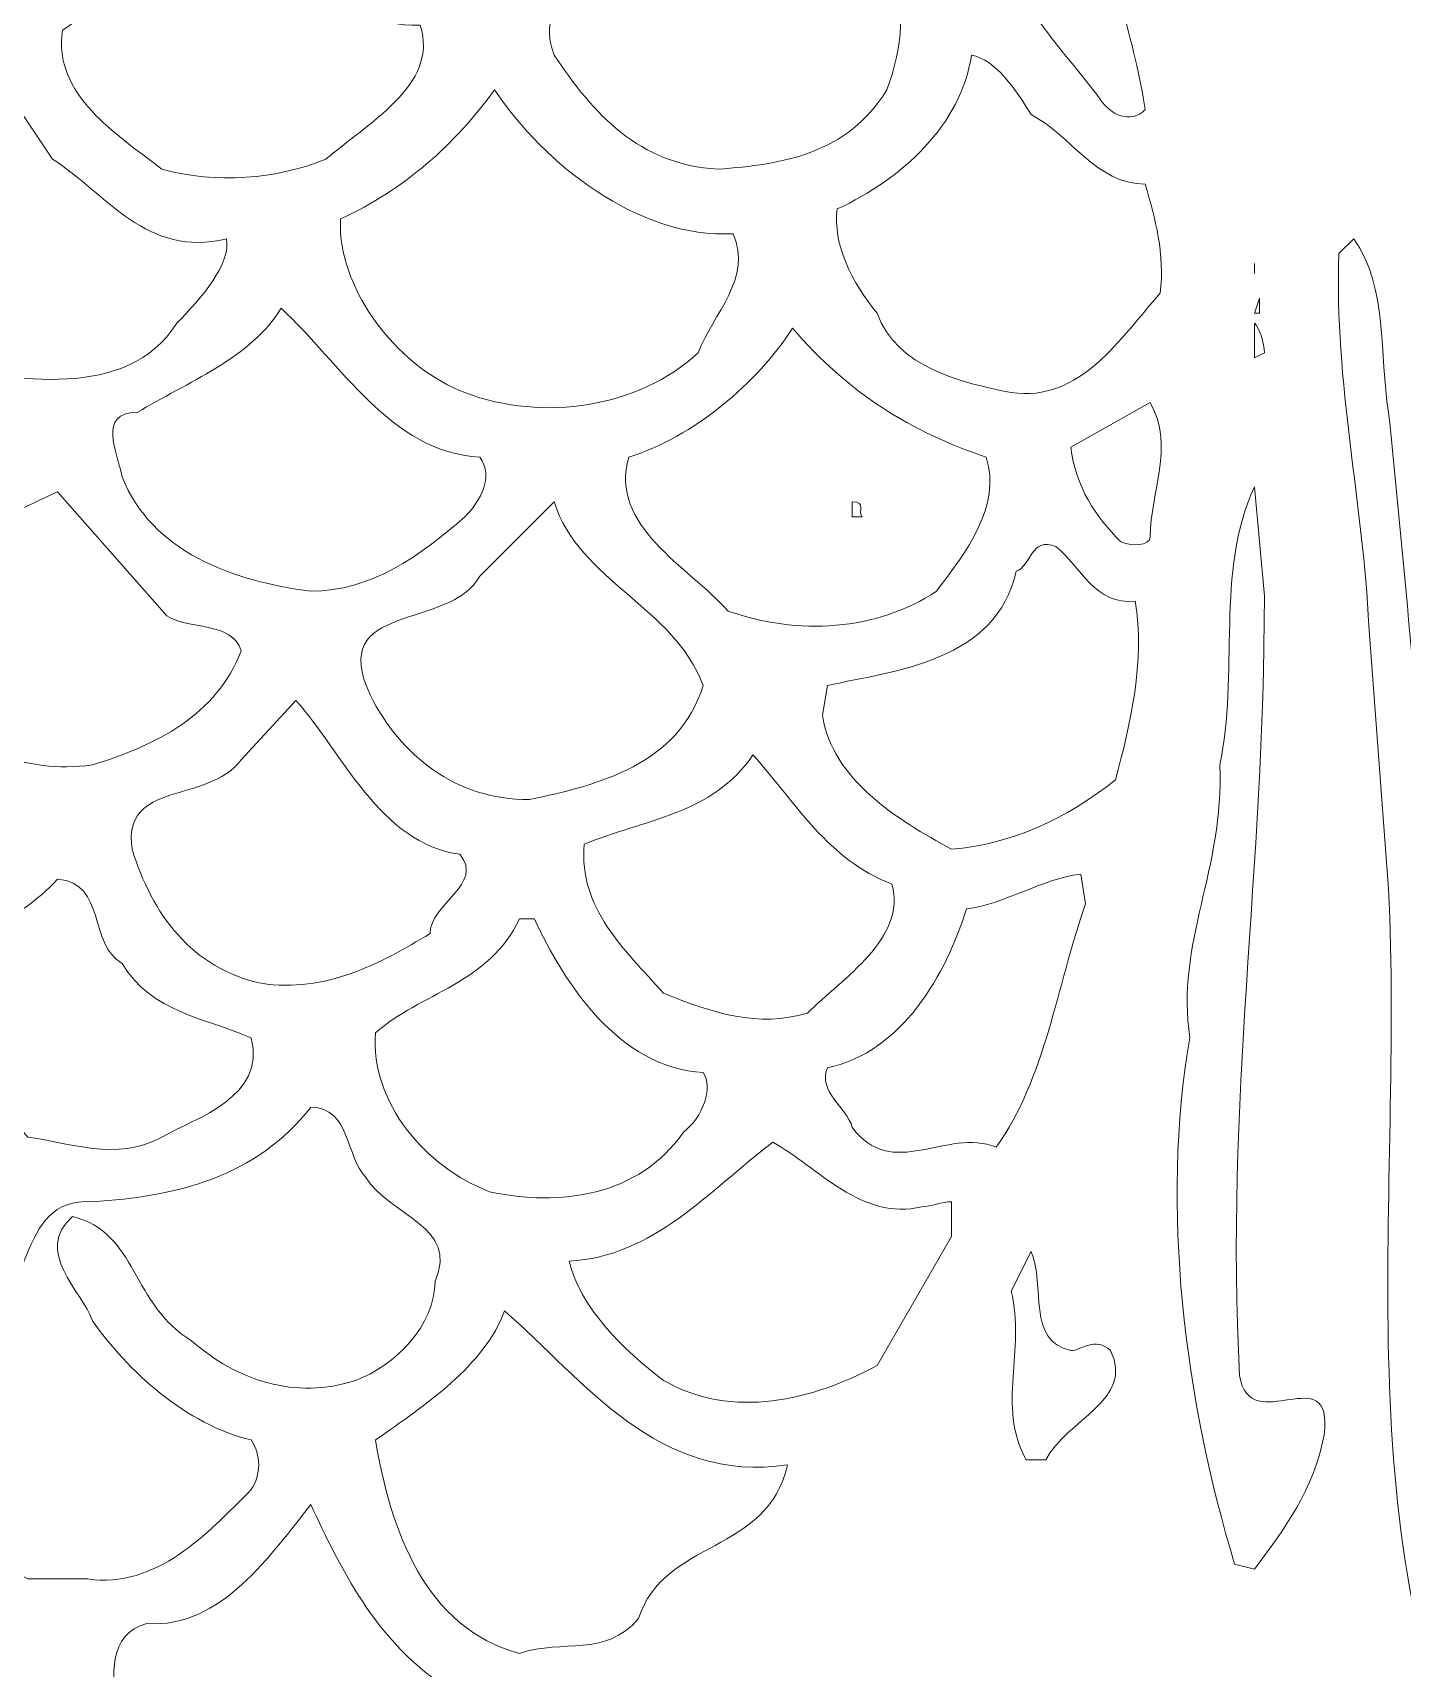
# Model space of a CAD drawing. Header units: centimetres. Extents: x -6 to 0.7, y -0.4 to 10.3.
# Drawn here: x -2.509 to -1.528, y 5.004 to 6.177 of the extents above; entities that cross this region are included whole.
import ezdxf

# ---------------------------------------------------------------- set-up
doc = ezdxf.new("R2010")
doc.units = ezdxf.units.CM
doc.header["$MEASUREMENT"] = 0
doc.layers.add('layer 1', color=7, linetype='Continuous')

msp = doc.modelspace()

# ---------------------------------------------------------------- linework, layer by layer
at = {"layer": 'layer 1', "color": 22, "lineweight": 9}
for points, knots in [([(-1.89359, 6.22487), (-1.88291, 6.19996), (-1.88647, 6.16436), (-1.89715, 6.13589), (-1.89715, 6.13589), (-1.92562, 6.08962), (-1.97189, 6.08249), (-2.01817, 6.07893), (-2.01817, 6.07893), (-2.07512, 6.08249), (-2.10716, 6.11809), (-2.13563, 6.1608), (-2.13563, 6.1608), (-2.15699, 6.21776), (-2.07156, 6.21776), (-2.05376, 6.25691), (-2.05376, 6.25691), (-2.05376, 6.25691), (-2.03241, 6.29963), (-2.03241, 6.29963), (-2.03241, 6.29963), (-2.03241, 6.29963), (-1.96834, 6.24267), (-1.96834, 6.24267), (-1.96834, 6.24267), (-1.96834, 6.24267), (-1.89359, 6.22487), (-1.89359, 6.22487)], [0, 0, 0, 0, 0.1428571, 0.1428571, 0.1428571, 0.1428571, 0.2857143, 0.2857143, 0.2857143, 0.2857143, 0.4285714, 0.4285714, 0.4285714, 0.4285714, 0.5714286, 0.5714286, 0.5714286, 0.5714286, 0.7142857, 0.7142857, 0.7142857, 0.7142857, 0.8571429, 0.8571429, 0.8571429, 0.8571429, 1, 1, 1, 1]), ([(-1.75477, 6.2747), (-1.73697, 6.22487), (-1.71917, 6.16792), (-1.71206, 6.12165), (-1.71206, 6.12165), (-1.72273, 6.11097), (-1.73697, 6.11809), (-1.74409, 6.12876), (-1.74409, 6.12876), (-1.77257, 6.16792), (-1.80817, 6.1964), (-1.80817, 6.24623), (-1.80817, 6.24623), (-1.79392, 6.25691), (-1.77613, 6.28894), (-1.75477, 6.2747)], [0, 0, 0, 0, 0.25, 0.25, 0.25, 0.25, 0.5, 0.5, 0.5, 0.5, 0.75, 0.75, 0.75, 0.75, 1, 1, 1, 1]), ([(-2.37055, 6.25691), (-2.33497, 6.21776), (-2.29225, 6.18216), (-2.23174, 6.18216), (-2.23174, 6.18216), (-2.2175, 6.13945), (-2.2709, 6.11097), (-2.29937, 6.08605), (-2.29937, 6.08605), (-2.33497, 6.07182), (-2.37768, 6.06826), (-2.41684, 6.07893), (-2.41684, 6.07893), (-2.44887, 6.10385), (-2.49514, 6.13233), (-2.48802, 6.1786), (-2.48802, 6.1786), (-2.45242, 6.20352), (-2.40971, 6.21776), (-2.38124, 6.25691), (-2.38124, 6.25691), (-2.38124, 6.25691), (-2.37055, 6.25691), (-2.37055, 6.25691)], [0, 0, 0, 0, 0.1666667, 0.1666667, 0.1666667, 0.1666667, 0.3333333, 0.3333333, 0.3333333, 0.3333333, 0.5, 0.5, 0.5, 0.5, 0.6666667, 0.6666667, 0.6666667, 0.6666667, 0.8333333, 0.8333333, 0.8333333, 0.8333333, 1, 1, 1, 1]), ([(-1.79392, 6.11809), (-1.76544, 6.10385), (-1.74765, 6.06826), (-1.71206, 6.06826), (-1.71206, 6.06826), (-1.70494, 6.04334), (-1.69781, 6.01842), (-1.70137, 5.98995), (-1.70137, 5.98995), (-1.72985, 5.95791), (-1.75833, 5.91164), (-1.80817, 5.91875), (-1.80817, 5.91875), (-1.84375, 5.92588), (-1.89002, 5.93655), (-1.90427, 5.97571), (-1.90427, 5.97571), (-1.92206, 5.99706), (-1.93631, 6.02555), (-1.93275, 6.05046), (-1.93275, 6.05046), (-1.88647, 6.07182), (-1.84375, 6.11097), (-1.83664, 6.1608), (-1.83664, 6.1608), (-1.81884, 6.15724), (-1.8046, 6.13589), (-1.79392, 6.11809)], [0, 0, 0, 0, 0.1428571, 0.1428571, 0.1428571, 0.1428571, 0.2857143, 0.2857143, 0.2857143, 0.2857143, 0.4285714, 0.4285714, 0.4285714, 0.4285714, 0.5714286, 0.5714286, 0.5714286, 0.5714286, 0.7142857, 0.7142857, 0.7142857, 0.7142857, 0.8571429, 0.8571429, 0.8571429, 0.8571429, 1, 1, 1, 1]), ([(-2.00749, 6.03266), (-1.99325, 6.00062), (-2.02173, 5.97571), (-2.03241, 5.94724), (-2.03241, 5.94724), (-2.07512, 5.90808), (-2.14276, 5.8974), (-2.1997, 5.91875), (-2.1997, 5.91875), (-2.24598, 5.93655), (-2.28513, 5.98639), (-2.2887, 6.03266), (-2.2887, 6.03266), (-2.2887, 6.03266), (-2.2887, 6.04334), (-2.2887, 6.04334), (-2.2887, 6.04334), (-2.24241, 6.06469), (-2.20683, 6.09673), (-2.17834, 6.13589), (-2.17834, 6.13589), (-2.14276, 6.08249), (-2.07512, 6.0291), (-2.00749, 6.03266)], [0, 0, 0, 0, 0.1666667, 0.1666667, 0.1666667, 0.1666667, 0.3333333, 0.3333333, 0.3333333, 0.3333333, 0.5, 0.5, 0.5, 0.5, 0.6666667, 0.6666667, 0.6666667, 0.6666667, 0.8333333, 0.8333333, 0.8333333, 0.8333333, 1, 1, 1, 1]), ([(-2.49514, 6.08605), (-2.45599, 6.06114), (-2.42751, 6.01486), (-2.37055, 6.0291), (-2.37055, 6.0291), (-2.367, 6.01131), (-2.38835, 5.98639), (-2.40615, 5.96859), (-2.40615, 5.96859), (-2.44175, 5.91164), (-2.52362, 5.92944), (-2.57701, 5.93655), (-2.57701, 5.93655), (-2.62329, 5.94724), (-2.65175, 5.98995), (-2.68022, 6.02555), (-2.68022, 6.02555), (-2.68378, 6.06826), (-2.63395, 6.05758), (-2.60905, 6.07538), (-2.60905, 6.07538), (-2.58057, 6.08605), (-2.55922, 6.13233), (-2.52362, 6.12876), (-2.52362, 6.12876), (-2.52362, 6.12876), (-2.49514, 6.08605), (-2.49514, 6.08605)], [0, 0, 0, 0, 0.1428571, 0.1428571, 0.1428571, 0.1428571, 0.2857143, 0.2857143, 0.2857143, 0.2857143, 0.4285714, 0.4285714, 0.4285714, 0.4285714, 0.5714286, 0.5714286, 0.5714286, 0.5714286, 0.7142857, 0.7142857, 0.7142857, 0.7142857, 0.8571429, 0.8571429, 0.8571429, 0.8571429, 1, 1, 1, 1]), ([(-1.53764, 5.90452), (-1.51629, 5.69451), (-1.49849, 5.47738), (-1.49136, 5.26381), (-1.49136, 5.26381), (-1.49493, 5.19263), (-1.48425, 5.12143), (-1.47713, 5.05381), (-1.47713, 5.05381), (-1.46645, 5.0289), (-1.43798, 5.0289), (-1.42374, 5.03957), (-1.42374, 5.03957), (-1.40238, 4.99686), (-1.42729, 4.95059), (-1.44865, 4.91499), (-1.44865, 4.91499), (-1.45578, 4.90432), (-1.46645, 4.90432), (-1.47356, 4.90787), (-1.47356, 4.90787), (-1.56968, 5.10363), (-1.52696, 5.34568), (-1.53764, 5.56281), (-1.53764, 5.56281), (-1.53764, 5.56281), (-1.55188, 5.75146), (-1.55188, 5.75146), (-1.55188, 5.75146), (-1.55543, 5.83688), (-1.57679, 5.92588), (-1.57323, 6.01842), (-1.57323, 6.01842), (-1.57323, 6.01842), (-1.56256, 6.0291), (-1.56256, 6.0291), (-1.56256, 6.0291), (-1.53764, 5.99351), (-1.54476, 5.94724), (-1.53764, 5.90452)], [0, 0, 0, 0, 0.1, 0.1, 0.1, 0.1, 0.2, 0.2, 0.2, 0.2, 0.3, 0.3, 0.3, 0.3, 0.4, 0.4, 0.4, 0.4, 0.5, 0.5, 0.5, 0.5, 0.6, 0.6, 0.6, 0.6, 0.7, 0.7, 0.7, 0.7, 0.8, 0.8, 0.8, 0.8, 0.9, 0.9, 0.9, 0.9, 1, 1, 1, 1]), ([(-1.63374, 6.01131), (-1.63374, 6.01131), (-1.63374, 6.00418), (-1.63374, 6.00418), (-1.63374, 6.00418), (-1.63374, 6.00418), (-1.63374, 6.01131), (-1.63374, 6.01131)], [0, 0, 0, 0, 0.5, 0.5, 0.5, 0.5, 1, 1, 1, 1]), ([(-1.63374, 5.97571), (-1.63374, 5.97571), (-1.63019, 5.98639), (-1.63019, 5.98639), (-1.63019, 5.98639), (-1.63019, 5.98639), (-1.63019, 5.97571), (-1.63019, 5.97571), (-1.63019, 5.97571), (-1.63019, 5.97571), (-1.63374, 5.97571), (-1.63374, 5.97571)], [0, 0, 0, 0, 0.3333333, 0.3333333, 0.3333333, 0.3333333, 0.6666667, 0.6666667, 0.6666667, 0.6666667, 1, 1, 1, 1]), ([(-2.18903, 5.87248), (-2.17834, 5.85824), (-2.18903, 5.84045), (-2.1997, 5.82977), (-2.1997, 5.82977), (-2.23174, 5.8013), (-2.26734, 5.77638), (-2.31005, 5.77638), (-2.31005, 5.77638), (-2.367, 5.7835), (-2.42395, 5.80485), (-2.44531, 5.85824), (-2.44531, 5.85824), (-2.44887, 5.87604), (-2.46311, 5.90452), (-2.43463, 5.90452), (-2.43463, 5.90452), (-2.39904, 5.92588), (-2.35277, 5.94368), (-2.33141, 5.97927), (-2.33141, 5.97927), (-2.2887, 5.94011), (-2.2531, 5.87604), (-2.18903, 5.87248)], [0, 0, 0, 0, 0.1666667, 0.1666667, 0.1666667, 0.1666667, 0.3333333, 0.3333333, 0.3333333, 0.3333333, 0.5, 0.5, 0.5, 0.5, 0.6666667, 0.6666667, 0.6666667, 0.6666667, 0.8333333, 0.8333333, 0.8333333, 0.8333333, 1, 1, 1, 1]), ([(-1.82595, 5.87248), (-1.81528, 5.83688), (-1.8402, 5.80485), (-1.86155, 5.77638), (-1.86155, 5.77638), (-1.90427, 5.7479), (-1.96122, 5.74434), (-2.01105, 5.76214), (-2.01105, 5.76214), (-2.03953, 5.79417), (-2.09648, 5.82265), (-2.08224, 5.87248), (-2.08224, 5.87248), (-2.03596, 5.88672), (-1.98969, 5.92588), (-1.96478, 5.96503), (-1.96478, 5.96503), (-1.92562, 5.91875), (-1.87935, 5.89028), (-1.82595, 5.87248)], [0, 0, 0, 0, 0.2, 0.2, 0.2, 0.2, 0.4, 0.4, 0.4, 0.4, 0.6, 0.6, 0.6, 0.6, 0.8, 0.8, 0.8, 0.8, 1, 1, 1, 1]), ([(-1.62663, 5.94724), (-1.62663, 5.94724), (-1.63374, 5.94368), (-1.63374, 5.94368), (-1.63374, 5.94368), (-1.63374, 5.94368), (-1.63374, 5.96859), (-1.63374, 5.96859), (-1.63374, 5.96859), (-1.63019, 5.96503), (-1.62663, 5.95435), (-1.62663, 5.94724)], [0, 0, 0, 0, 0.3333333, 0.3333333, 0.3333333, 0.3333333, 0.6666667, 0.6666667, 0.6666667, 0.6666667, 1, 1, 1, 1]), ([(-1.7085, 5.81553), (-1.7085, 5.80841), (-1.72273, 5.80841), (-1.72985, 5.81197), (-1.72985, 5.81197), (-1.74765, 5.82977), (-1.76188, 5.85113), (-1.76544, 5.87961), (-1.76544, 5.87961), (-1.76544, 5.87961), (-1.7085, 5.91164), (-1.7085, 5.91164), (-1.7085, 5.91164), (-1.6907, 5.87961), (-1.7085, 5.84757), (-1.7085, 5.81553)], [0, 0, 0, 0, 0.25, 0.25, 0.25, 0.25, 0.5, 0.5, 0.5, 0.5, 0.75, 0.75, 0.75, 0.75, 1, 1, 1, 1]), ([(-2.41328, 5.75858), (-2.39548, 5.7479), (-2.367, 5.75503), (-2.35988, 5.73367), (-2.35988, 5.73367), (-2.37768, 5.68739), (-2.42039, 5.66603), (-2.46666, 5.6518), (-2.46666, 5.6518), (-2.51649, 5.64467), (-2.55565, 5.66603), (-2.59125, 5.69095), (-2.59125, 5.69095), (-2.61616, 5.71587), (-2.61972, 5.75146), (-2.61972, 5.7835), (-2.61972, 5.7835), (-2.58057, 5.80485), (-2.53785, 5.82621), (-2.49158, 5.84757), (-2.49158, 5.84757), (-2.49158, 5.84757), (-2.41328, 5.75858), (-2.41328, 5.75858)], [0, 0, 0, 0, 0.1666667, 0.1666667, 0.1666667, 0.1666667, 0.3333333, 0.3333333, 0.3333333, 0.3333333, 0.5, 0.5, 0.5, 0.5, 0.6666667, 0.6666667, 0.6666667, 0.6666667, 0.8333333, 0.8333333, 0.8333333, 0.8333333, 1, 1, 1, 1]), ([(-1.62663, 5.77282), (-1.62663, 5.57705), (-1.6551, 5.40975), (-1.64443, 5.21398), (-1.64443, 5.21398), (-1.6373, 5.1677), (-1.57679, 5.22822), (-1.58392, 5.17127), (-1.58392, 5.17127), (-1.59103, 5.13212), (-1.61239, 5.10363), (-1.63374, 5.07516), (-1.63374, 5.07516), (-1.63374, 5.07516), (-1.64799, 5.07872), (-1.64799, 5.07872), (-1.64799, 5.07872), (-1.68358, 5.19618), (-1.70137, 5.335), (-1.68002, 5.45602), (-1.68002, 5.45602), (-1.6907, 5.52365), (-1.6551, 5.57705), (-1.65866, 5.6518), (-1.65866, 5.6518), (-1.64443, 5.71587), (-1.66223, 5.79061), (-1.63374, 5.85113), (-1.63374, 5.85113), (-1.63374, 5.85113), (-1.62663, 5.77282), (-1.62663, 5.77282)], [0, 0, 0, 0, 0.125, 0.125, 0.125, 0.125, 0.25, 0.25, 0.25, 0.25, 0.375, 0.375, 0.375, 0.375, 0.5, 0.5, 0.5, 0.5, 0.625, 0.625, 0.625, 0.625, 0.75, 0.75, 0.75, 0.75, 0.875, 0.875, 0.875, 0.875, 1, 1, 1, 1]), ([(-2.02885, 5.70875), (-2.04665, 5.6518), (-2.1036, 5.63756), (-2.15343, 5.62688), (-2.15343, 5.62688), (-2.20683, 5.62688), (-2.24598, 5.65892), (-2.26734, 5.70163), (-2.26734, 5.70163), (-2.29937, 5.76926), (-2.21038, 5.7479), (-2.18903, 5.78706), (-2.18903, 5.78706), (-2.18903, 5.78706), (-2.13563, 5.84045), (-2.13563, 5.84045), (-2.13563, 5.84045), (-2.11783, 5.7835), (-2.0502, 5.7657), (-2.02885, 5.70875)], [0, 0, 0, 0, 0.2, 0.2, 0.2, 0.2, 0.4, 0.4, 0.4, 0.4, 0.6, 0.6, 0.6, 0.6, 0.8, 0.8, 0.8, 0.8, 1, 1, 1, 1]), ([(-1.91495, 5.82977), (-1.91495, 5.82977), (-1.92206, 5.82977), (-1.92206, 5.82977), (-1.92206, 5.82977), (-1.92206, 5.82977), (-1.92206, 5.84045), (-1.92206, 5.84045), (-1.92206, 5.84045), (-1.91138, 5.84045), (-1.91851, 5.83333), (-1.91495, 5.82977)], [0, 0, 0, 0, 0.3333333, 0.3333333, 0.3333333, 0.3333333, 0.6666667, 0.6666667, 0.6666667, 0.6666667, 1, 1, 1, 1]), ([(-1.71917, 5.76926), (-1.71206, 5.72654), (-1.72273, 5.68027), (-1.73341, 5.64112), (-1.73341, 5.64112), (-1.76901, 5.61265), (-1.80817, 5.59485), (-1.85088, 5.59129), (-1.85088, 5.59129), (-1.89002, 5.61265), (-1.93631, 5.64112), (-1.94342, 5.68739), (-1.94342, 5.68739), (-1.94342, 5.68739), (-1.93986, 5.70875), (-1.93986, 5.70875), (-1.93986, 5.70875), (-1.89002, 5.71943), (-1.81884, 5.72654), (-1.8046, 5.79061), (-1.8046, 5.79061), (-1.79392, 5.79417), (-1.79392, 5.81553), (-1.77613, 5.80841), (-1.77613, 5.80841), (-1.75833, 5.79417), (-1.74765, 5.7657), (-1.71917, 5.76926)], [0, 0, 0, 0, 0.1428571, 0.1428571, 0.1428571, 0.1428571, 0.2857143, 0.2857143, 0.2857143, 0.2857143, 0.4285714, 0.4285714, 0.4285714, 0.4285714, 0.5714286, 0.5714286, 0.5714286, 0.5714286, 0.7142857, 0.7142857, 0.7142857, 0.7142857, 0.8571429, 0.8571429, 0.8571429, 0.8571429, 1, 1, 1, 1]), ([(-2.20326, 5.58773), (-2.18547, 5.56637), (-2.22462, 5.55213), (-2.22462, 5.53078), (-2.22462, 5.53078), (-2.26021, 5.50942), (-2.29937, 5.48806), (-2.34564, 5.49518), (-2.34564, 5.49518), (-2.39548, 5.50586), (-2.42395, 5.54501), (-2.43819, 5.59129), (-2.43819, 5.59129), (-2.44531, 5.64112), (-2.3848, 5.62332), (-2.35988, 5.65536), (-2.35988, 5.65536), (-2.35988, 5.65536), (-2.32073, 5.69807), (-2.32073, 5.69807), (-2.32073, 5.69807), (-2.2887, 5.66247), (-2.26021, 5.59485), (-2.20326, 5.58773)], [0, 0, 0, 0, 0.1666667, 0.1666667, 0.1666667, 0.1666667, 0.3333333, 0.3333333, 0.3333333, 0.3333333, 0.5, 0.5, 0.5, 0.5, 0.6666667, 0.6666667, 0.6666667, 0.6666667, 0.8333333, 0.8333333, 0.8333333, 0.8333333, 1, 1, 1, 1]), ([(-1.89359, 5.56637), (-1.88291, 5.52722), (-1.92918, 5.49874), (-1.9541, 5.47382), (-1.9541, 5.47382), (-1.98969, 5.46315), (-2.02173, 5.47382), (-2.05732, 5.48806), (-2.05732, 5.48806), (-2.0858, 5.52009), (-2.11783, 5.54858), (-2.11427, 5.59485), (-2.11427, 5.59485), (-2.07156, 5.61265), (-2.02173, 5.6162), (-1.99325, 5.65892), (-1.99325, 5.65892), (-1.96122, 5.62332), (-1.93986, 5.58416), (-1.89359, 5.56637)], [0, 0, 0, 0, 0.2, 0.2, 0.2, 0.2, 0.4, 0.4, 0.4, 0.4, 0.6, 0.6, 0.6, 0.6, 0.8, 0.8, 0.8, 0.8, 1, 1, 1, 1]), ([(-1.75477, 5.55213), (-1.77613, 5.49162), (-1.78324, 5.42755), (-1.81884, 5.37771), (-1.81884, 5.37771), (-1.85444, 5.39195), (-1.89359, 5.3528), (-1.92206, 5.39195), (-1.92206, 5.39195), (-1.92562, 5.40619), (-1.94698, 5.41687), (-1.93986, 5.43467), (-1.93986, 5.43467), (-1.88647, 5.44535), (-1.85444, 5.50229), (-1.8402, 5.54858), (-1.8402, 5.54858), (-1.81172, 5.55213), (-1.78681, 5.56993), (-1.75833, 5.57349), (-1.75833, 5.57349), (-1.75833, 5.57349), (-1.75477, 5.55213), (-1.75477, 5.55213)], [0, 0, 0, 0, 0.1666667, 0.1666667, 0.1666667, 0.1666667, 0.3333333, 0.3333333, 0.3333333, 0.3333333, 0.5, 0.5, 0.5, 0.5, 0.6666667, 0.6666667, 0.6666667, 0.6666667, 0.8333333, 0.8333333, 0.8333333, 0.8333333, 1, 1, 1, 1]), ([(-2.44531, 5.50942), (-2.42395, 5.47382), (-2.3848, 5.47026), (-2.35277, 5.45602), (-2.35277, 5.45602), (-2.34208, 5.41331), (-2.39191, 5.39908), (-2.41684, 5.38484), (-2.41684, 5.38484), (-2.44887, 5.36704), (-2.48446, 5.38128), (-2.51294, 5.38484), (-2.51294, 5.38484), (-2.54498, 5.42399), (-2.60193, 5.44535), (-2.59836, 5.49874), (-2.59836, 5.49874), (-2.56633, 5.52365), (-2.52006, 5.53789), (-2.49158, 5.56993), (-2.49158, 5.56993), (-2.45599, 5.56637), (-2.47022, 5.52365), (-2.44531, 5.50942)], [0, 0, 0, 0, 0.1666667, 0.1666667, 0.1666667, 0.1666667, 0.3333333, 0.3333333, 0.3333333, 0.3333333, 0.5, 0.5, 0.5, 0.5, 0.6666667, 0.6666667, 0.6666667, 0.6666667, 0.8333333, 0.8333333, 0.8333333, 0.8333333, 1, 1, 1, 1]), ([(-2.14987, 5.54145), (-2.12852, 5.49518), (-2.08936, 5.43467), (-2.02885, 5.43111), (-2.02885, 5.43111), (-2.02173, 5.42044), (-2.02885, 5.39908), (-2.04309, 5.3884), (-2.04309, 5.3884), (-2.07512, 5.34212), (-2.13207, 5.335), (-2.1819, 5.34568), (-2.1819, 5.34568), (-2.22818, 5.36348), (-2.26734, 5.40975), (-2.26377, 5.45958), (-2.26377, 5.45958), (-2.23174, 5.48806), (-2.1819, 5.49518), (-2.16055, 5.54145), (-2.16055, 5.54145), (-2.16055, 5.54145), (-2.14987, 5.54145), (-2.14987, 5.54145)], [0, 0, 0, 0, 0.1666667, 0.1666667, 0.1666667, 0.1666667, 0.3333333, 0.3333333, 0.3333333, 0.3333333, 0.5, 0.5, 0.5, 0.5, 0.6666667, 0.6666667, 0.6666667, 0.6666667, 0.8333333, 0.8333333, 0.8333333, 0.8333333, 1, 1, 1, 1]), ([(-2.2709, 5.35635), (-2.2531, 5.32788), (-2.20326, 5.32077), (-2.22106, 5.28161), (-2.22106, 5.28161), (-2.22106, 5.24957), (-2.24954, 5.2211), (-2.27801, 5.21042), (-2.27801, 5.21042), (-2.32073, 5.19618), (-2.36344, 5.21042), (-2.39548, 5.2389), (-2.39548, 5.2389), (-2.43819, 5.26381), (-2.43463, 5.31721), (-2.48091, 5.32788), (-2.48091, 5.32788), (-2.50938, 5.30297), (-2.47378, 5.2745), (-2.46666, 5.25314), (-2.46666, 5.25314), (-2.44175, 5.21754), (-2.39904, 5.17839), (-2.35277, 5.1677), (-2.35277, 5.1677), (-2.34564, 5.15703), (-2.34564, 5.14279), (-2.35277, 5.13212), (-2.35277, 5.13212), (-2.3848, 5.10008), (-2.42039, 5.06093), (-2.47022, 5.06805), (-2.47022, 5.06805), (-2.47022, 5.06805), (-2.51294, 5.06805), (-2.51294, 5.06805), (-2.51294, 5.06805), (-2.56633, 5.09652), (-2.59125, 5.14635), (-2.61616, 5.19974), (-2.61616, 5.19974), (-2.62329, 5.23534), (-2.57345, 5.2211), (-2.55565, 5.24601), (-2.55565, 5.24601), (-2.50582, 5.26381), (-2.52362, 5.34212), (-2.46666, 5.33857), (-2.46666, 5.33857), (-2.40615, 5.34212), (-2.3492, 5.35635), (-2.31005, 5.40619), (-2.31005, 5.40619), (-2.28157, 5.40619), (-2.28513, 5.3706), (-2.2709, 5.35635)], [0, 0, 0, 0, 0.0714286, 0.0714286, 0.0714286, 0.0714286, 0.1428571, 0.1428571, 0.1428571, 0.1428571, 0.2142857, 0.2142857, 0.2142857, 0.2142857, 0.2857143, 0.2857143, 0.2857143, 0.2857143, 0.3571429, 0.3571429, 0.3571429, 0.3571429, 0.4285714, 0.4285714, 0.4285714, 0.4285714, 0.5, 0.5, 0.5, 0.5, 0.5714286, 0.5714286, 0.5714286, 0.5714286, 0.6428571, 0.6428571, 0.6428571, 0.6428571, 0.7142857, 0.7142857, 0.7142857, 0.7142857, 0.7857143, 0.7857143, 0.7857143, 0.7857143, 0.8571429, 0.8571429, 0.8571429, 0.8571429, 0.9285714, 0.9285714, 0.9285714, 0.9285714, 1, 1, 1, 1]), ([(-1.87224, 5.335), (-1.86511, 5.335), (-1.85799, 5.33857), (-1.85088, 5.33857), (-1.85088, 5.33857), (-1.85088, 5.33857), (-1.85088, 5.31364), (-1.85088, 5.31364), (-1.85088, 5.31364), (-1.85088, 5.31364), (-1.90427, 5.2211), (-1.90427, 5.2211), (-1.90427, 5.2211), (-1.95054, 5.19618), (-2.00749, 5.18194), (-2.05732, 5.21042), (-2.05732, 5.21042), (-2.0858, 5.23177), (-2.11783, 5.26381), (-2.12496, 5.29585), (-2.12496, 5.29585), (-2.06445, 5.29941), (-2.02529, 5.34568), (-1.97902, 5.38128), (-1.97902, 5.38128), (-1.94698, 5.36348), (-1.91495, 5.32432), (-1.87224, 5.335)], [0, 0, 0, 0, 0.1428571, 0.1428571, 0.1428571, 0.1428571, 0.2857143, 0.2857143, 0.2857143, 0.2857143, 0.4285714, 0.4285714, 0.4285714, 0.4285714, 0.5714286, 0.5714286, 0.5714286, 0.5714286, 0.7142857, 0.7142857, 0.7142857, 0.7142857, 0.8571429, 0.8571429, 0.8571429, 0.8571429, 1, 1, 1, 1]), ([(-1.76544, 5.23177), (-1.75833, 5.23177), (-1.74765, 5.24246), (-1.73697, 5.23177), (-1.73697, 5.23177), (-1.71917, 5.19618), (-1.76901, 5.18194), (-1.78324, 5.15347), (-1.78324, 5.15347), (-1.78324, 5.15347), (-1.79748, 5.15347), (-1.79748, 5.15347), (-1.79748, 5.15347), (-1.81884, 5.19263), (-1.79748, 5.23177), (-1.80817, 5.2745), (-1.80817, 5.2745), (-1.80817, 5.2745), (-1.79392, 5.30297), (-1.79392, 5.30297), (-1.79392, 5.30297), (-1.78324, 5.27805), (-1.79748, 5.2389), (-1.76544, 5.23177)], [0, 0, 0, 0, 0.1666667, 0.1666667, 0.1666667, 0.1666667, 0.3333333, 0.3333333, 0.3333333, 0.3333333, 0.5, 0.5, 0.5, 0.5, 0.6666667, 0.6666667, 0.6666667, 0.6666667, 0.8333333, 0.8333333, 0.8333333, 0.8333333, 1, 1, 1, 1]), ([(-1.96834, 5.14991), (-1.98258, 5.08583), (-2.05732, 5.09652), (-2.07512, 5.03957), (-2.07512, 5.03957), (-2.10004, 5.0111), (-2.12852, 5.02534), (-2.16055, 5.01466), (-2.16055, 5.01466), (-2.22818, 5.03246), (-2.2531, 5.10363), (-2.26377, 5.1677), (-2.26377, 5.1677), (-2.22818, 5.19263), (-2.18547, 5.2211), (-2.17123, 5.26026), (-2.17123, 5.26026), (-2.11427, 5.21042), (-2.06089, 5.13567), (-1.96834, 5.14991)], [0, 0, 0, 0, 0.2, 0.2, 0.2, 0.2, 0.4, 0.4, 0.4, 0.4, 0.6, 0.6, 0.6, 0.6, 0.8, 0.8, 0.8, 0.8, 1, 1, 1, 1]), ([(-2.2175, 4.9933), (-2.20683, 4.9577), (-2.23886, 4.93279), (-2.25666, 4.90787), (-2.25666, 4.90787), (-2.28513, 4.87583), (-2.33852, 4.88296), (-2.37412, 4.89008), (-2.37412, 4.89008), (-2.40615, 4.90787), (-2.43819, 4.93991), (-2.44887, 4.9755), (-2.44887, 4.9755), (-2.45242, 4.99686), (-2.45599, 5.0289), (-2.42751, 5.03601), (-2.42751, 5.03601), (-2.37412, 5.03246), (-2.33852, 5.08583), (-2.31005, 5.12143), (-2.31005, 5.12143), (-2.2887, 5.07516), (-2.26377, 5.02534), (-2.2175, 4.9933)], [0, 0, 0, 0, 0.1666667, 0.1666667, 0.1666667, 0.1666667, 0.3333333, 0.3333333, 0.3333333, 0.3333333, 0.5, 0.5, 0.5, 0.5, 0.6666667, 0.6666667, 0.6666667, 0.6666667, 0.8333333, 0.8333333, 0.8333333, 0.8333333, 1, 1, 1, 1])]:
    msp.add_open_spline(points, degree=3, knots=knots, dxfattribs=at)

doc.saveas('drawing.dxf')
